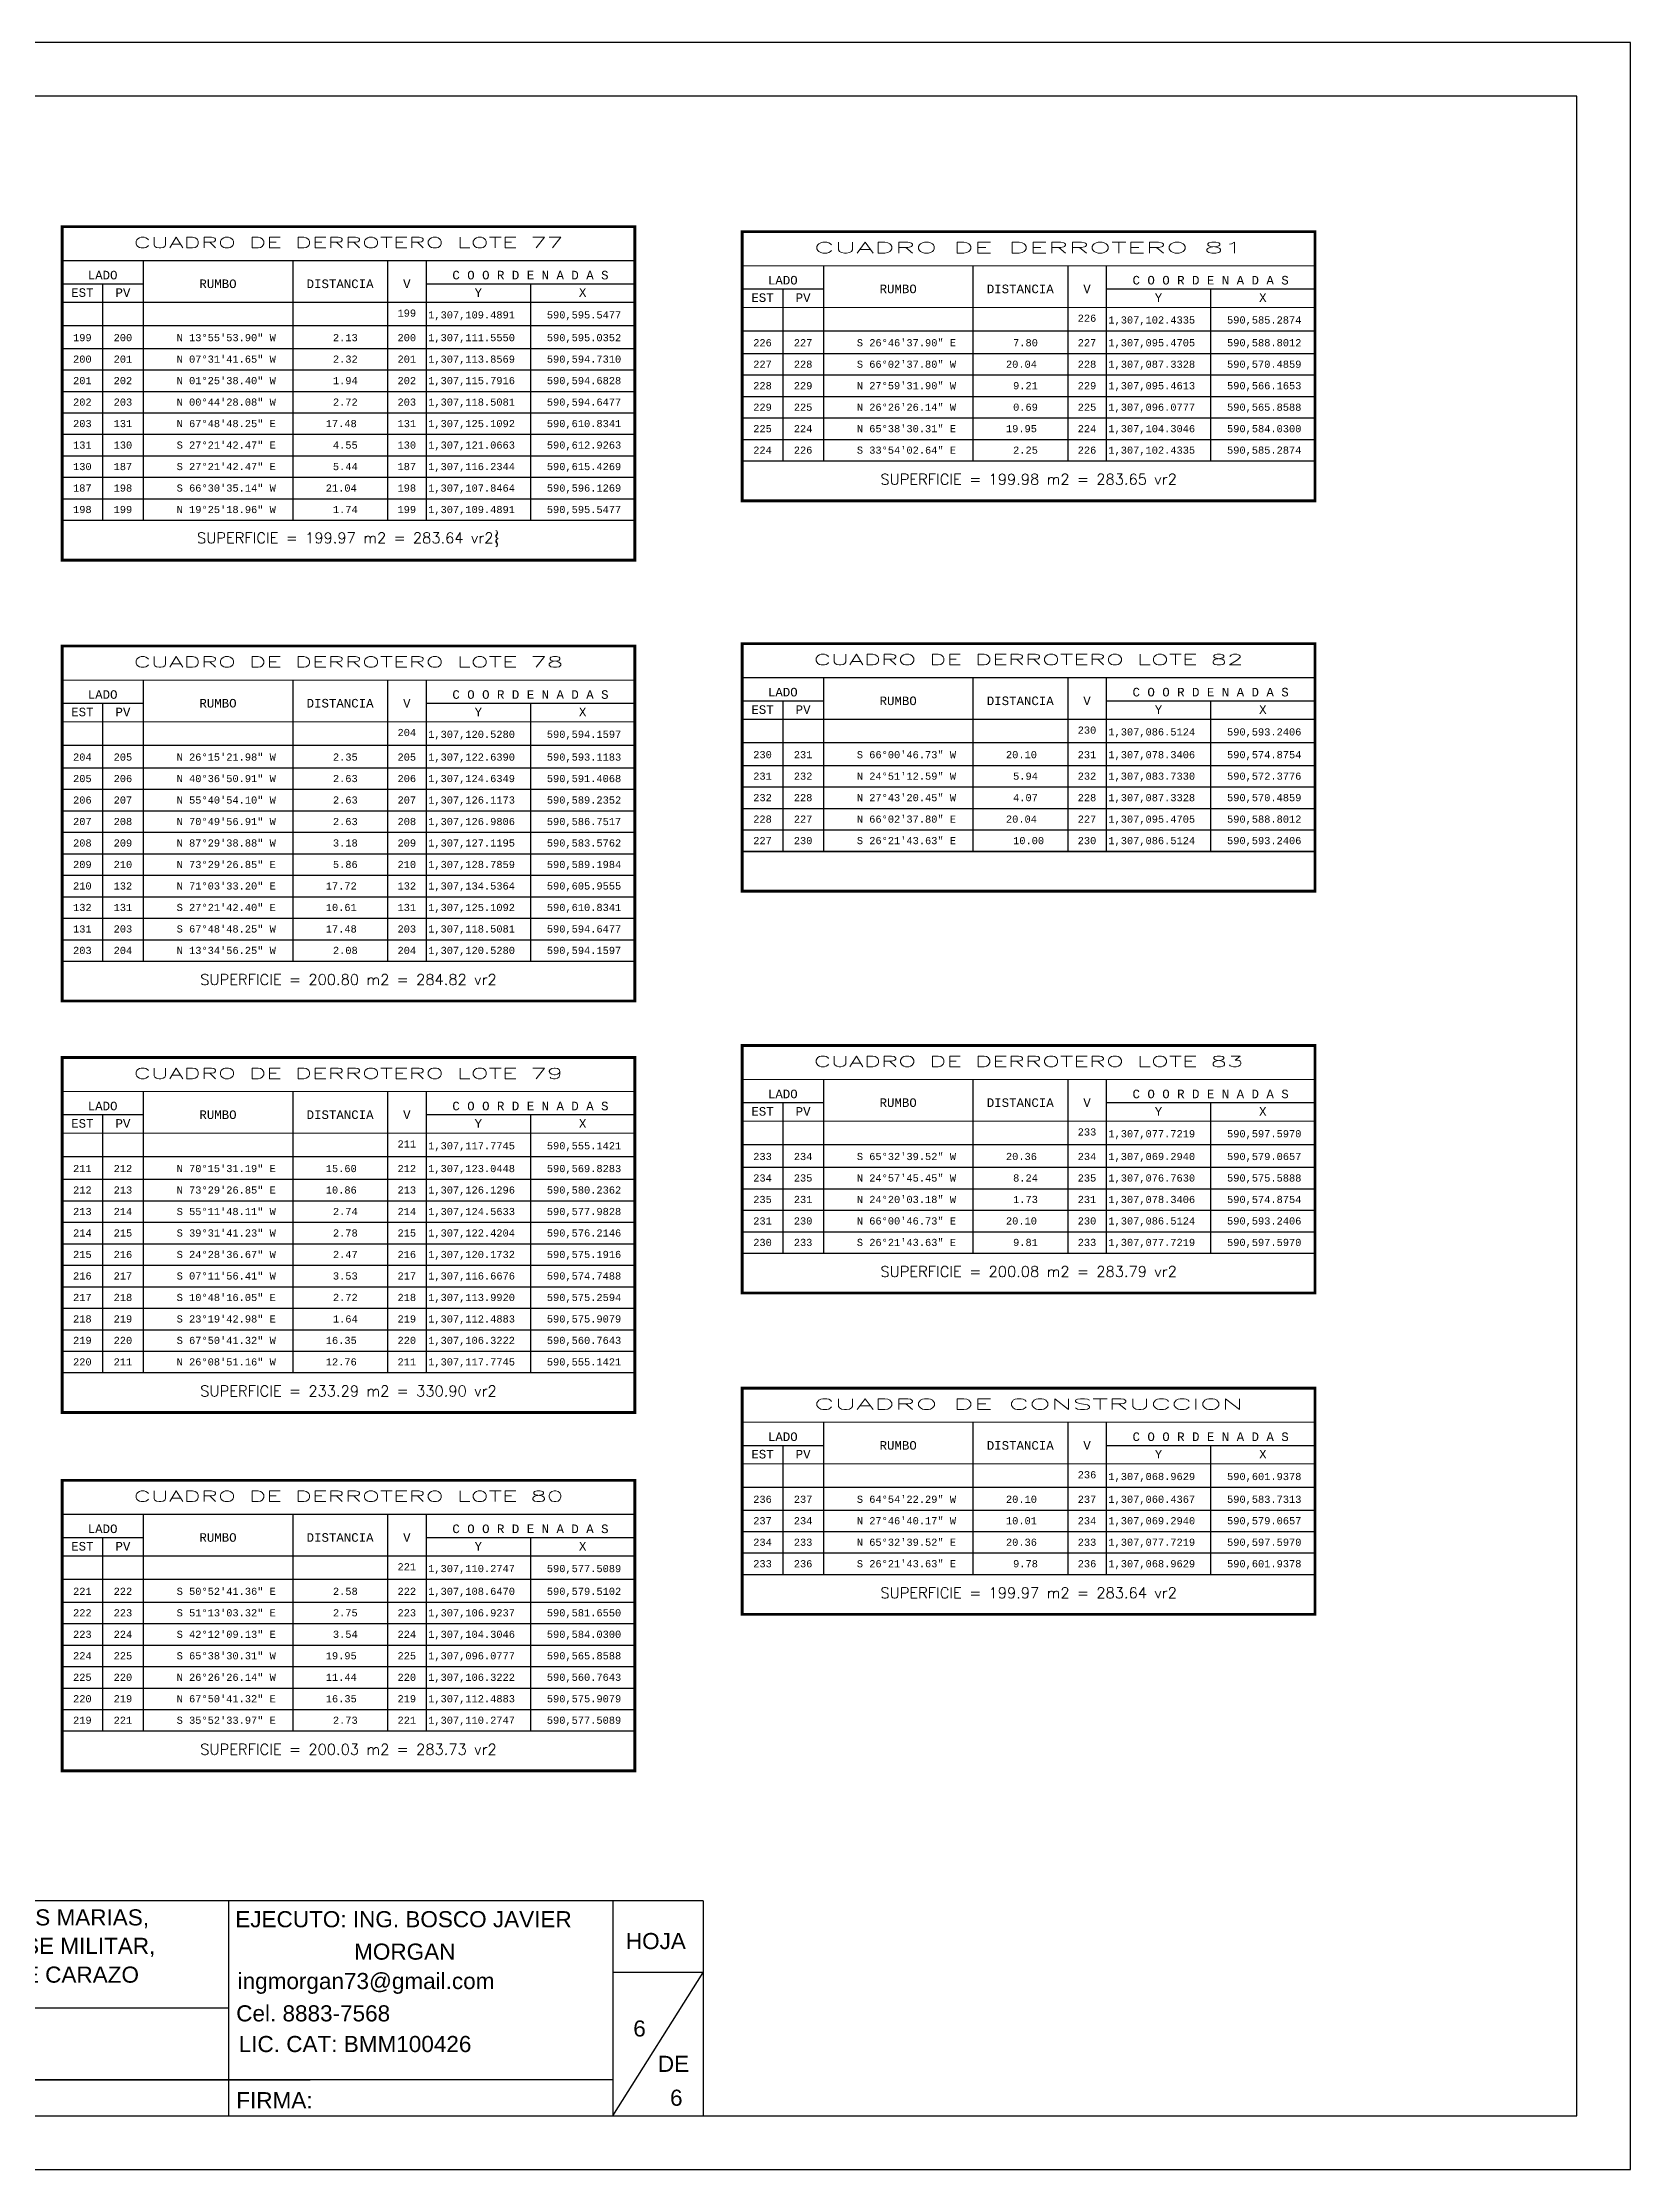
# Model space of a CAD drawing. Header units: millimetres. Extents: x 590482 to 595025, y 1306677 to 1308289.
# Drawn here: x 594581 to 595025, y 1306811 to 1307405 of the extents above; entities that cross this region are included whole.
import ezdxf
from ezdxf.enums import TextEntityAlignment as Align

# ---------------------------------------------------------------- set-up
doc = ezdxf.new("R2010")
doc.units = ezdxf.units.MM
for name, color, linetype in [('CAJETIN', 5, 'Continuous'), ('CIRCULO', 1, 'Continuous'), ('CVL_CUADCON', 1, 'Continuous'), ('CVL_CUADCON_LIN', 8, 'Continuous'), ('CVL_CUADCON_TIT', 1, 'Continuous'), ('CVL_CUADCON_TX', 2, 'Continuous'), ('poligono', 4, 'Continuous'), ('TEXTO 3', 2, 'Continuous')]:
    doc.layers.add(name, color=color, linetype=linetype)
doc.styles.add('HUECA1', font='hueca1.shx')
doc.styles.add('MONOTXT4', font='monotxt4.shx')
doc.styles.add('ROTULOS PI', font='arial.ttf', dxfattribs={"height": 3.5})

msp = doc.modelspace()

# ---------------------------------------------------------------- linework, layer by layer
msp.add_lwpolyline([(595024.676, 1307405.493), (594183.676, 1307405.493), (594183.676, 1306811.493), (595024.676, 1306811.493)], close=True)
at = {"layer": 'CAJETIN'}
msp.add_lwpolyline([(595009.676, 1307390.493), (594198.676, 1307390.493), (594198.676, 1306826.493), (595009.676, 1306826.493)], close=True, dxfattribs=at)
at = {"layer": 'CIRCULO'}
for p, q in [((594765.709, 1306866.493), (594740.511, 1306866.493)), ((594740.511, 1306826.493), (594765.709, 1306866.493)), ((594633.192, 1306856.493), (594448.243, 1306856.493)), ((594199.284, 1306836.493), (594655.965, 1306836.493)), ((594655.965, 1306836.493), (594273.74, 1306836.493)), ((594740.511, 1306836.493), (594655.965, 1306836.493))]:
    msp.add_line(p, q, dxfattribs=at)
at = {"layer": 'CVL_CUADCON', "color": 1, "linetype": 'Continuous', "const_width": 0.8, "flags": 128}
for points in [[(594586.674, 1307354.079), (594746.62, 1307354.079), (594746.62, 1307260.945), (594586.674, 1307260.945)], [(594776.627, 1307352.656), (594936.573, 1307352.656), (594936.573, 1307277.522), (594776.627, 1307277.522)], [(594586.674, 1307236.945), (594746.62, 1307236.945), (594746.62, 1307137.811), (594586.674, 1307137.811)], [(594776.627, 1307237.613), (594936.573, 1307237.613), (594936.573, 1307168.479), (594776.627, 1307168.479)], [(594586.674, 1307122.028), (594746.62, 1307122.028), (594746.62, 1307022.894), (594586.674, 1307022.894)], [(594776.627, 1307125.393), (594936.573, 1307125.393), (594936.573, 1307056.259), (594776.627, 1307056.259)], [(594776.627, 1307029.665), (594936.577, 1307029.665), (594936.577, 1306966.529), (594776.627, 1306966.529)], [(594586.674, 1307003.952), (594746.62, 1307003.952), (594746.62, 1306922.818), (594586.674, 1306922.818)]]:
    msp.add_lwpolyline(points, close=True, dxfattribs=at)
at = {"layer": 'CVL_CUADCON', "color": 1, "linetype": 'Continuous', "const_width": 0.3, "flags": 128}
for points in [[(594586.674, 1307344.581), (594746.62, 1307344.581)], [(594776.627, 1307343.158), (594936.573, 1307343.158)], [(594586.674, 1307332.945), (594746.62, 1307332.945)], [(594776.627, 1307331.522), (594936.573, 1307331.522)], [(594776.627, 1307288.656), (594936.573, 1307288.656)], [(594586.674, 1307272.079), (594746.62, 1307272.079)], [(594776.627, 1307228.115), (594936.573, 1307228.115)], [(594586.674, 1307227.447), (594746.62, 1307227.447)], [(594586.674, 1307215.811), (594746.62, 1307215.811)], [(594776.627, 1307216.479), (594936.573, 1307216.479)], [(594776.627, 1307179.613), (594936.573, 1307179.613)], [(594586.674, 1307148.945), (594746.62, 1307148.945)], [(594776.627, 1307115.895), (594936.573, 1307115.895)], [(594586.674, 1307112.53), (594746.62, 1307112.53)], [(594776.627, 1307104.259), (594936.573, 1307104.259)], [(594586.674, 1307100.894), (594746.62, 1307100.894)], [(594776.627, 1307067.393), (594936.573, 1307067.393)], [(594586.674, 1307034.028), (594746.62, 1307034.028)], [(594776.627, 1307020.167), (594936.577, 1307020.167)], [(594776.627, 1307008.53), (594936.577, 1307008.53)], [(594586.674, 1306994.454), (594746.62, 1306994.454)], [(594586.674, 1306982.818), (594746.62, 1306982.818)], [(594776.627, 1306977.664), (594936.577, 1306977.664)], [(594586.674, 1306933.952), (594746.62, 1306933.952)]]:
    msp.add_lwpolyline(points, dxfattribs=at)
at = {"layer": 'CVL_CUADCON_LIN', "color": 8, "linetype": 'Continuous'}
for p, q in [((594609.332, 1307344.581), (594609.332, 1307272.079)), ((594651.074, 1307344.581), (594651.074, 1307272.079)), ((594677.56, 1307344.581), (594677.56, 1307272.079)), ((594688.332, 1307344.581), (594688.332, 1307272.079)), ((594799.285, 1307343.158), (594799.285, 1307288.656)), ((594841.027, 1307343.158), (594841.027, 1307288.656)), ((594867.513, 1307343.158), (594867.513, 1307288.656)), ((594878.285, 1307343.158), (594878.285, 1307288.656)), ((594586.674, 1307338.125), (594609.332, 1307338.125)), ((594597.994, 1307338.125), (594597.994, 1307272.079)), ((594688.332, 1307338.125), (594746.62, 1307338.125)), ((594717.476, 1307338.125), (594717.476, 1307272.079)), ((594776.627, 1307336.702), (594799.285, 1307336.702)), ((594787.947, 1307336.702), (594787.947, 1307288.656)), ((594878.285, 1307336.702), (594936.573, 1307336.702)), ((594907.429, 1307336.702), (594907.429, 1307288.656)), ((594586.674, 1307326.435), (594746.62, 1307326.435)), ((594776.627, 1307325.012), (594936.573, 1307325.012)), ((594586.674, 1307320.079), (594746.62, 1307320.079)), ((594776.627, 1307318.656), (594936.573, 1307318.656)), ((594586.674, 1307314.079), (594746.62, 1307314.079)), ((594776.627, 1307312.656), (594936.573, 1307312.656)), ((594586.674, 1307308.079), (594746.62, 1307308.079)), ((594776.627, 1307306.656), (594936.573, 1307306.656)), ((594586.674, 1307302.079), (594746.62, 1307302.079)), ((594776.627, 1307300.656), (594936.573, 1307300.656)), ((594586.674, 1307296.079), (594746.62, 1307296.079)), ((594776.627, 1307294.656), (594936.573, 1307294.656)), ((594586.674, 1307290.079), (594746.62, 1307290.079)), ((594776.627, 1307288.656), (594936.573, 1307288.656)), ((594586.674, 1307284.079), (594746.62, 1307284.079)), ((594586.674, 1307278.079), (594746.62, 1307278.079)), ((594586.674, 1307272.079), (594746.62, 1307272.079)), ((594799.285, 1307228.115), (594799.285, 1307179.613)), ((594841.027, 1307228.115), (594841.027, 1307179.613)), ((594867.513, 1307228.115), (594867.513, 1307179.613)), ((594878.285, 1307228.115), (594878.285, 1307179.613)), ((594609.332, 1307227.447), (594609.332, 1307148.945)), ((594651.074, 1307227.447), (594651.074, 1307148.945)), ((594677.56, 1307227.447), (594677.56, 1307148.945)), ((594688.332, 1307227.447), (594688.332, 1307148.945)), ((594586.674, 1307220.991), (594609.332, 1307220.991)), ((594597.994, 1307220.991), (594597.994, 1307148.945)), ((594688.332, 1307220.991), (594746.62, 1307220.991)), ((594717.476, 1307220.991), (594717.476, 1307148.945)), ((594776.627, 1307221.659), (594799.285, 1307221.659)), ((594787.947, 1307221.659), (594787.947, 1307179.613)), ((594878.285, 1307221.659), (594936.573, 1307221.659)), ((594907.429, 1307221.659), (594907.429, 1307179.613)), ((594776.627, 1307209.969), (594936.573, 1307209.969)), ((594586.674, 1307209.301), (594746.62, 1307209.301)), ((594586.674, 1307202.945), (594746.62, 1307202.945)), ((594776.627, 1307203.613), (594936.573, 1307203.613)), ((594586.674, 1307196.945), (594746.62, 1307196.945)), ((594776.627, 1307197.613), (594936.573, 1307197.613)), ((594586.674, 1307190.945), (594746.62, 1307190.945)), ((594776.627, 1307191.613), (594936.573, 1307191.613)), ((594586.674, 1307184.945), (594746.62, 1307184.945)), ((594776.627, 1307185.613), (594936.573, 1307185.613)), ((594586.674, 1307178.945), (594746.62, 1307178.945)), ((594776.627, 1307179.613), (594936.573, 1307179.613)), ((594586.674, 1307172.945), (594746.62, 1307172.945)), ((594586.674, 1307166.945), (594746.62, 1307166.945)), ((594586.674, 1307160.945), (594746.62, 1307160.945)), ((594586.674, 1307154.945), (594746.62, 1307154.945)), ((594586.674, 1307148.945), (594746.62, 1307148.945)), ((594799.285, 1307115.895), (594799.285, 1307067.393)), ((594841.027, 1307115.895), (594841.027, 1307067.393)), ((594867.513, 1307115.895), (594867.513, 1307067.393)), ((594878.285, 1307115.895), (594878.285, 1307067.393)), ((594609.332, 1307112.53), (594609.332, 1307034.028)), ((594651.074, 1307112.53), (594651.074, 1307034.028)), ((594677.56, 1307112.53), (594677.56, 1307034.028)), ((594688.332, 1307112.53), (594688.332, 1307034.028)), ((594776.627, 1307109.439), (594799.285, 1307109.439)), ((594787.947, 1307109.439), (594787.947, 1307067.393)), ((594878.285, 1307109.439), (594936.573, 1307109.439)), ((594907.429, 1307109.439), (594907.429, 1307067.393)), ((594586.674, 1307106.074), (594609.332, 1307106.074)), ((594597.994, 1307106.074), (594597.994, 1307034.028)), ((594688.332, 1307106.074), (594746.62, 1307106.074)), ((594717.476, 1307106.074), (594717.476, 1307034.028)), ((594776.627, 1307097.749), (594936.573, 1307097.749)), ((594586.674, 1307094.384), (594746.62, 1307094.384)), ((594776.627, 1307091.393), (594936.573, 1307091.393)), ((594586.674, 1307088.028), (594746.62, 1307088.028)), ((594776.627, 1307085.393), (594936.573, 1307085.393)), ((594586.674, 1307082.028), (594746.62, 1307082.028)), ((594776.627, 1307079.393), (594936.573, 1307079.393)), ((594586.674, 1307076.028), (594746.62, 1307076.028)), ((594776.627, 1307073.393), (594936.573, 1307073.393)), ((594586.674, 1307070.028), (594746.62, 1307070.028)), ((594776.627, 1307067.393), (594936.573, 1307067.393)), ((594586.674, 1307064.028), (594746.62, 1307064.028)), ((594586.674, 1307058.028), (594746.62, 1307058.028)), ((594586.674, 1307052.028), (594746.62, 1307052.028)), ((594586.674, 1307046.028), (594746.62, 1307046.028)), ((594586.674, 1307040.028), (594746.62, 1307040.028)), ((594586.674, 1307034.028), (594746.62, 1307034.028)), ((594799.286, 1307020.167), (594799.286, 1306977.664)), ((594841.029, 1307020.167), (594841.029, 1306977.664)), ((594867.516, 1307020.167), (594867.516, 1306977.664)), ((594878.288, 1307020.167), (594878.288, 1306977.664)), ((594776.627, 1307013.711), (594799.286, 1307013.711)), ((594787.948, 1307013.711), (594787.948, 1306977.664)), ((594878.288, 1307013.711), (594936.577, 1307013.711)), ((594907.433, 1307013.711), (594907.433, 1306977.664)), ((594776.627, 1307002.02), (594936.577, 1307002.02)), ((594609.332, 1306994.454), (594609.332, 1306933.952)), ((594651.074, 1306994.454), (594651.074, 1306933.952)), ((594677.56, 1306994.454), (594677.56, 1306933.952)), ((594688.332, 1306994.454), (594688.332, 1306933.952)), ((594776.627, 1306995.664), (594936.577, 1306995.664)), ((594586.674, 1306987.998), (594609.332, 1306987.998)), ((594597.994, 1306987.998), (594597.994, 1306933.952)), ((594688.332, 1306987.998), (594746.62, 1306987.998)), ((594717.476, 1306987.998), (594717.476, 1306933.952)), ((594776.627, 1306989.664), (594936.577, 1306989.664)), ((594776.627, 1306983.664), (594936.577, 1306983.664)), ((594586.674, 1306976.308), (594746.62, 1306976.308)), ((594776.627, 1306977.664), (594936.577, 1306977.664)), ((594586.674, 1306969.952), (594746.62, 1306969.952)), ((594586.674, 1306963.952), (594746.62, 1306963.952)), ((594586.674, 1306957.952), (594746.62, 1306957.952)), ((594586.674, 1306951.952), (594746.62, 1306951.952)), ((594586.674, 1306945.952), (594746.62, 1306945.952)), ((594586.674, 1306939.952), (594746.62, 1306939.952)), ((594586.674, 1306933.952), (594746.62, 1306933.952))]:
    msp.add_line(p, q, dxfattribs=at)
at = {"layer": 'poligono'}
for p, q in [((594765.709, 1306886.493), (594198.676, 1306886.493)), ((594633.192, 1306886.493), (594633.192, 1306826.493)), ((594740.511, 1306886.493), (594740.511, 1306826.493)), ((594765.709, 1306886.493), (594765.709, 1306826.493))]:
    msp.add_line(p, q, dxfattribs=at)

# ---------------------------------------------------------------- texts
at = {"layer": 'CVL_CUADCON_TIT', "color": 1, "style": 'HUECA1'}
for s, height, width, p, p2 in [('CUADRO DE DERROTERO LOTE 77', 3, 1.461364, (594606.674, 1307348.139), (594726.62, 1307348.139)), ('CUADRO DE DERROTERO 81', 3, 1.821244, (594796.627, 1307346.716), (594916.573, 1307346.716)), ('CUADRO DE DERROTERO LOTE 78', 3, 1.459526, (594606.674, 1307231.005), (594726.62, 1307231.005)), ('CUADRO DE DERROTERO LOTE 82', 3, 1.459975, (594796.627, 1307231.673), (594916.573, 1307231.673)), ('CUADRO DE DERROTERO LOTE 83', 3, 1.461338, (594796.627, 1307119.453), (594916.573, 1307119.453)), ('CUADRO DE DERROTERO LOTE 79', 3, 1.463417, (594606.674, 1307116.088), (594726.62, 1307116.088)), ('CUADRO DE CONSTRUCCION', 3.00008, 1.758658, (594796.628, 1307023.725), (594916.577, 1307023.725)), ('CUADRO DE DERROTERO LOTE 80', 3, 1.45191, (594606.674, 1306998.012), (594726.62, 1306998.012))]:
    msp.add_text(s, height=height, dxfattribs=dict(at, width=width)).set_placement(p, p2, align=Align.FIT)
at = {"layer": 'CVL_CUADCON_TIT', "color": 1, "style": 'MONOTXT4'}
for s, height, p in [('LADO', 2.4, (594597.994, 1307339.343)), ('C O O R D E N A D A S', 2.4, (594717.474, 1307339.343)), ('EST', 2.4, (594592.334, 1307334.471)), ('PV', 2.4, (594603.674, 1307334.471)), ('Y', 2.4, (594702.914, 1307334.471)), ('X', 2.4, (594732.054, 1307334.471)), ('EST', 2.4, (594782.287, 1307333.048)), ('LADO', 2.4, (594787.947, 1307337.92)), ('PV', 2.4, (594793.627, 1307333.048)), ('C O O R D E N A D A S', 2.4, (594907.427, 1307337.92)), ('Y', 2.4, (594892.867, 1307333.048)), ('X', 2.4, (594922.007, 1307333.048)), ('LADO', 2.4, (594597.994, 1307222.209)), ('C O O R D E N A D A S', 2.4, (594717.474, 1307222.209)), ('LADO', 2.4, (594787.947, 1307222.877)), ('C O O R D E N A D A S', 2.4, (594907.427, 1307222.877)), ('EST', 2.4, (594592.334, 1307217.337)), ('PV', 2.4, (594603.674, 1307217.337)), ('Y', 2.4, (594702.914, 1307217.337)), ('X', 2.4, (594732.054, 1307217.337)), ('EST', 2.4, (594782.287, 1307218.005)), ('PV', 2.4, (594793.627, 1307218.005)), ('Y', 2.4, (594892.867, 1307218.005)), ('X', 2.4, (594922.007, 1307218.005)), ('LADO', 2.4, (594597.994, 1307107.292)), ('C O O R D E N A D A S', 2.4, (594717.474, 1307107.292)), ('LADO', 2.4, (594787.947, 1307110.657)), ('C O O R D E N A D A S', 2.4, (594907.427, 1307110.657)), ('EST', 2.4, (594592.334, 1307102.42)), ('PV', 2.4, (594603.674, 1307102.42)), ('Y', 2.4, (594702.914, 1307102.42)), ('X', 2.4, (594732.054, 1307102.42)), ('EST', 2.4, (594782.287, 1307105.785)), ('PV', 2.4, (594793.627, 1307105.785)), ('Y', 2.4, (594892.867, 1307105.785)), ('X', 2.4, (594922.007, 1307105.785)), ('LADO', 2.4001, (594787.948, 1307014.929)), ('C O O R D E N A D A S', 2.40006, (594907.431, 1307014.929)), ('EST', 2.4001, (594782.287, 1307010.057)), ('PV', 2.4001, (594793.628, 1307010.057)), ('Y', 2.4, (594892.87, 1307010.057)), ('X', 2.4, (594922.011, 1307010.057)), ('LADO', 2.4, (594597.994, 1306989.216)), ('C O O R D E N A D A S', 2.4, (594717.474, 1306989.216)), ('EST', 2.4, (594592.334, 1306984.344)), ('PV', 2.4, (594603.674, 1306984.344)), ('Y', 2.4, (594702.914, 1306984.344)), ('X', 2.4, (594732.054, 1306984.344))]:
    msp.add_text(s, height=height, dxfattribs=at).set_placement(p, align=Align.CENTER)
at = {"layer": 'CVL_CUADCON_TIT', "color": 1}
for s, height, style, p in [('RUMBO', 2.4, 'MONOTXT4', (594630.214, 1307338.119)), ('DISTANCIA', 2.4, 'MONOTXT4', (594664.314, 1307338.119)), ('V', 2.4, 'MONOTXT4', (594682.954, 1307338.119)), ('RUMBO', 2.4, 'MONOTXT4', (594820.167, 1307336.696)), ('DISTANCIA', 2.4, 'MONOTXT4', (594854.267, 1307336.696)), ('V', 2.4, 'MONOTXT4', (594872.907, 1307336.696)), ('SUPERFICIE = 199.98 m2 = 283.65 vr2', 3, 'HUECA1', (594856.6, 1307283.522)), ('SUPERFICIE = 199.97 m2 = 283.64 vr2}', 3, 'HUECA1', (594666.647, 1307266.945)), ('RUMBO', 2.4, 'MONOTXT4', (594630.214, 1307220.985)), ('DISTANCIA', 2.4, 'MONOTXT4', (594664.314, 1307220.985)), ('V', 2.4, 'MONOTXT4', (594682.954, 1307220.985)), ('RUMBO', 2.4, 'MONOTXT4', (594820.167, 1307221.653)), ('DISTANCIA', 2.4, 'MONOTXT4', (594854.267, 1307221.653)), ('V', 2.4, 'MONOTXT4', (594872.907, 1307221.653)), ('SUPERFICIE = 200.80 m2 = 284.82 vr2', 3, 'HUECA1', (594666.647, 1307143.811)), ('RUMBO', 2.4, 'MONOTXT4', (594820.167, 1307109.433)), ('DISTANCIA', 2.4, 'MONOTXT4', (594854.267, 1307109.433)), ('V', 2.4, 'MONOTXT4', (594872.907, 1307109.433)), ('RUMBO', 2.4, 'MONOTXT4', (594630.214, 1307106.068)), ('DISTANCIA', 2.4, 'MONOTXT4', (594664.314, 1307106.068)), ('V', 2.4, 'MONOTXT4', (594682.954, 1307106.068)), ('SUPERFICIE = 200.08 m2 = 283.79 vr2', 3, 'HUECA1', (594856.6, 1307062.259)), ('SUPERFICIE = 233.29 m2 = 330.90 vr2', 3, 'HUECA1', (594666.647, 1307028.894)), ('RUMBO', 2.4001, 'MONOTXT4', (594820.168, 1307013.705)), ('DISTANCIA', 2.4001, 'MONOTXT4', (594854.269, 1307013.705)), ('V', 2.4, 'MONOTXT4', (594872.91, 1307013.705)), ('RUMBO', 2.4, 'MONOTXT4', (594630.214, 1306987.992)), ('DISTANCIA', 2.4, 'MONOTXT4', (594664.314, 1306987.992)), ('V', 2.4, 'MONOTXT4', (594682.954, 1306987.992)), ('SUPERFICIE = 199.97 m2 = 283.64 vr2', 3.00008, 'HUECA1', (594856.602, 1306972.53)), ('SUPERFICIE = 200.03 m2 = 283.73 vr2', 3, 'HUECA1', (594666.647, 1306928.818))]:
    msp.add_text(s, height=height, dxfattribs=dict(at, style=style)).set_placement(p, align=Align.MIDDLE)
at = {"layer": 'CVL_CUADCON_TX', "color": 2, "style": 'MONOTXT4'}
for s, height, p in [('199', 2, (594682.946, 1307328.935)), ('226', 2, (594872.899, 1307327.512)), ('199', 2, (594592.334, 1307322.079)), ('200', 2, (594603.663, 1307322.079)), ('200', 2, (594682.946, 1307322.079)), ('200', 2, (594592.334, 1307316.079)), ('201', 2, (594603.663, 1307316.079)), ('201', 2, (594682.946, 1307316.079)), ('226', 2, (594782.287, 1307320.656)), ('227', 2, (594793.616, 1307320.656)), ('227', 2, (594872.899, 1307320.656)), ('201', 2, (594592.334, 1307310.079)), ('202', 2, (594603.663, 1307310.079)), ('202', 2, (594682.946, 1307310.079)), ('227', 2, (594782.287, 1307314.656)), ('228', 2, (594793.616, 1307314.656)), ('228', 2, (594872.899, 1307314.656)), ('202', 2, (594592.334, 1307304.079)), ('203', 2, (594603.663, 1307304.079)), ('203', 2, (594682.946, 1307304.079)), ('228', 2, (594782.287, 1307308.656)), ('229', 2, (594793.616, 1307308.656)), ('229', 2, (594872.899, 1307308.656)), ('203', 2, (594592.334, 1307298.079)), ('131', 2, (594603.663, 1307298.079)), ('131', 2, (594682.946, 1307298.079)), ('229', 2, (594782.287, 1307302.656)), ('225', 2, (594793.616, 1307302.656)), ('225', 2, (594872.899, 1307302.656)), ('131', 2, (594592.334, 1307292.079)), ('130', 2, (594603.663, 1307292.079)), ('130', 2, (594682.946, 1307292.079)), ('225', 2, (594782.287, 1307296.656)), ('224', 2, (594793.616, 1307296.656)), ('224', 2, (594872.899, 1307296.656)), ('130', 2, (594592.334, 1307286.079)), ('187', 2, (594603.663, 1307286.079)), ('187', 2, (594682.946, 1307286.079)), ('224', 2, (594782.287, 1307290.656)), ('226', 2, (594793.616, 1307290.656)), ('226', 2, (594872.899, 1307290.656)), ('187', 2, (594592.334, 1307280.079)), ('198', 2, (594603.663, 1307280.079)), ('198', 2, (594682.946, 1307280.079)), ('198', 2, (594592.334, 1307274.079)), ('199', 2, (594603.663, 1307274.079)), ('199', 2, (594682.946, 1307274.079)), ('204', 2, (594682.946, 1307211.801)), ('230', 2, (594872.899, 1307212.469)), ('204', 2, (594592.334, 1307204.945)), ('205', 2, (594603.663, 1307204.945)), ('205', 2, (594682.946, 1307204.945)), ('230', 2, (594782.287, 1307205.613)), ('231', 2, (594793.616, 1307205.613)), ('231', 2, (594872.899, 1307205.613)), ('205', 2, (594592.334, 1307198.945)), ('206', 2, (594603.663, 1307198.945)), ('206', 2, (594682.946, 1307198.945)), ('231', 2, (594782.287, 1307199.613)), ('232', 2, (594793.616, 1307199.613)), ('232', 2, (594872.899, 1307199.613)), ('206', 2, (594592.334, 1307192.945)), ('207', 2, (594603.663, 1307192.945)), ('207', 2, (594682.946, 1307192.945)), ('232', 2, (594782.287, 1307193.613)), ('228', 2, (594793.616, 1307193.613)), ('228', 2, (594872.899, 1307193.613)), ('207', 2, (594592.334, 1307186.945)), ('208', 2, (594603.663, 1307186.945)), ('208', 2, (594682.946, 1307186.945)), ('228', 2, (594782.287, 1307187.613)), ('227', 2, (594793.616, 1307187.613)), ('227', 2, (594872.899, 1307187.613)), ('208', 2, (594592.334, 1307180.945)), ('209', 2, (594603.663, 1307180.945)), ('209', 2, (594682.946, 1307180.945)), ('227', 2, (594782.287, 1307181.613)), ('230', 2, (594793.616, 1307181.613)), ('230', 2, (594872.899, 1307181.613)), ('209', 2, (594592.334, 1307174.945)), ('210', 2, (594603.663, 1307174.945)), ('210', 2, (594682.946, 1307174.945)), ('210', 2, (594592.334, 1307168.945)), ('132', 2, (594603.663, 1307168.945)), ('132', 2, (594682.946, 1307168.945)), ('132', 2, (594592.334, 1307162.945)), ('131', 2, (594603.663, 1307162.945)), ('131', 2, (594682.946, 1307162.945)), ('131', 2, (594592.334, 1307156.945)), ('203', 2, (594603.663, 1307156.945)), ('203', 2, (594682.946, 1307156.945)), ('203', 2, (594592.334, 1307150.945)), ('204', 2, (594603.663, 1307150.945)), ('204', 2, (594682.946, 1307150.945)), ('211', 2, (594682.946, 1307096.884)), ('233', 2, (594872.899, 1307100.249)), ('211', 2, (594592.334, 1307090.028)), ('212', 2, (594603.663, 1307090.028)), ('212', 2, (594682.946, 1307090.028)), ('233', 2, (594782.287, 1307093.393)), ('234', 2, (594793.616, 1307093.393)), ('234', 2, (594872.899, 1307093.393)), ('212', 2, (594592.334, 1307084.028)), ('213', 2, (594603.663, 1307084.028)), ('213', 2, (594682.946, 1307084.028)), ('234', 2, (594782.287, 1307087.393)), ('235', 2, (594793.616, 1307087.393)), ('235', 2, (594872.899, 1307087.393)), ('213', 2, (594592.334, 1307078.028)), ('214', 2, (594603.663, 1307078.028)), ('214', 2, (594682.946, 1307078.028)), ('235', 2, (594782.287, 1307081.393)), ('231', 2, (594793.616, 1307081.393)), ('231', 2, (594872.899, 1307081.393)), ('214', 2, (594592.334, 1307072.028)), ('215', 2, (594603.663, 1307072.028)), ('215', 2, (594682.946, 1307072.028)), ('231', 2, (594782.287, 1307075.393)), ('230', 2, (594793.616, 1307075.393)), ('230', 2, (594872.899, 1307075.393)), ('215', 2, (594592.334, 1307066.028)), ('216', 2, (594603.663, 1307066.028)), ('216', 2, (594682.946, 1307066.028)), ('230', 2, (594782.287, 1307069.393)), ('233', 2, (594793.616, 1307069.393)), ('233', 2, (594872.899, 1307069.393)), ('216', 2, (594592.334, 1307060.028)), ('217', 2, (594603.663, 1307060.028)), ('217', 2, (594682.946, 1307060.028)), ('217', 2, (594592.334, 1307054.028)), ('218', 2, (594603.663, 1307054.028)), ('218', 2, (594682.946, 1307054.028)), ('218', 2, (594592.334, 1307048.028)), ('219', 2, (594603.663, 1307048.028)), ('219', 2, (594682.946, 1307048.028)), ('219', 2, (594592.334, 1307042.028)), ('220', 2, (594603.663, 1307042.028)), ('220', 2, (594682.946, 1307042.028)), ('220', 2, (594592.334, 1307036.028)), ('211', 2, (594603.663, 1307036.028)), ('211', 2, (594682.946, 1307036.028)), ('236', 2.0001, (594872.902, 1307004.52)), ('236', 2.0001, (594782.287, 1306997.664)), ('237', 2.0001, (594793.617, 1306997.664)), ('237', 2.0001, (594872.902, 1306997.664)), ('237', 2.0001, (594782.287, 1306991.664)), ('234', 2.0001, (594793.617, 1306991.664)), ('234', 2.0001, (594872.902, 1306991.664)), ('234', 2.0001, (594782.287, 1306985.664)), ('233', 2.0001, (594793.617, 1306985.664)), ('233', 2.0001, (594872.902, 1306985.664)), ('221', 2, (594682.946, 1306978.808)), ('233', 2.0001, (594782.287, 1306979.664)), ('236', 2.0001, (594793.617, 1306979.664)), ('236', 2.0001, (594872.902, 1306979.664)), ('221', 2, (594592.334, 1306971.952)), ('222', 2, (594603.663, 1306971.952)), ('222', 2, (594682.946, 1306971.952)), ('222', 2, (594592.334, 1306965.952)), ('223', 2, (594603.663, 1306965.952)), ('223', 2, (594682.946, 1306965.952)), ('223', 2, (594592.334, 1306959.952)), ('224', 2, (594603.663, 1306959.952)), ('224', 2, (594682.946, 1306959.952)), ('224', 2, (594592.334, 1306953.952)), ('225', 2, (594603.663, 1306953.952)), ('225', 2, (594682.946, 1306953.952)), ('225', 2, (594592.334, 1306947.952)), ('220', 2, (594603.663, 1306947.952)), ('220', 2, (594682.946, 1306947.952)), ('220', 2, (594592.334, 1306941.952)), ('219', 2, (594603.663, 1306941.952)), ('219', 2, (594682.946, 1306941.952)), ('219', 2, (594592.334, 1306935.952)), ('221', 2, (594603.663, 1306935.952)), ('221', 2, (594682.946, 1306935.952))]:
    msp.add_text(s, height=height, dxfattribs=at).set_placement(p, align=Align.CENTER)
for s, height, p in [('1,307,109.4891', 2, (594688.914, 1307328.435)), ('590,595.5477', 2, (594722.054, 1307328.435)), ('1,307,102.4335', 2, (594878.867, 1307327.012)), ('590,585.2874', 2, (594912.007, 1307327.012)), ('N 13%%d55\'53.90" W', 2, (594618.674, 1307322.079)), ('2.13', 2, (594662.314, 1307322.079)), ('1,307,111.5550', 2, (594688.914, 1307322.079)), ('590,595.0352', 2, (594722.054, 1307322.079)), ('S 26%%d46\'37.90" E', 2, (594808.627, 1307320.656)), ('N 07%%d31\'41.65" W', 2, (594618.674, 1307316.079)), ('2.32', 2, (594662.314, 1307316.079)), ('1,307,113.8569', 2, (594688.914, 1307316.079)), ('590,594.7310', 2, (594722.054, 1307316.079)), ('S 66%%d02\'37.80" W', 2, (594808.627, 1307314.656)), ('7.80', 2, (594852.267, 1307320.656)), ('1,307,095.4705', 2, (594878.867, 1307320.656)), ('590,588.8012', 2, (594912.007, 1307320.656)), ('N 01%%d25\'38.40" W', 2, (594618.674, 1307310.079)), ('1.94', 2, (594662.314, 1307310.079)), ('1,307,115.7916', 2, (594688.914, 1307310.079)), ('590,594.6828', 2, (594722.054, 1307310.079)), ('N 27%%d59\'31.90" W', 2, (594808.627, 1307308.656)), ('20.04', 2, (594850.267, 1307314.656)), ('1,307,087.3328', 2, (594878.867, 1307314.656)), ('590,570.4859', 2, (594912.007, 1307314.656)), ('N 00%%d44\'28.08" W', 2, (594618.674, 1307304.079)), ('2.72', 2, (594662.314, 1307304.079)), ('1,307,118.5081', 2, (594688.914, 1307304.079)), ('590,594.6477', 2, (594722.054, 1307304.079)), ('9.21', 2, (594852.267, 1307308.656)), ('1,307,095.4613', 2, (594878.867, 1307308.656)), ('590,566.1653', 2, (594912.007, 1307308.656)), ('N 67%%d48\'48.25" E', 2, (594618.674, 1307298.079)), ('17.48', 2, (594660.314, 1307298.079)), ('1,307,125.1092', 2, (594688.914, 1307298.079)), ('590,610.8341', 2, (594722.054, 1307298.079)), ('N 26%%d26\'26.14" W', 2, (594808.627, 1307302.656)), ('0.69', 2, (594852.267, 1307302.656)), ('1,307,096.0777', 2, (594878.867, 1307302.656)), ('590,565.8588', 2, (594912.007, 1307302.656)), ('S 27%%d21\'42.47" E', 2, (594618.674, 1307292.079)), ('4.55', 2, (594662.314, 1307292.079)), ('1,307,121.0663', 2, (594688.914, 1307292.079)), ('590,612.9263', 2, (594722.054, 1307292.079)), ('N 65%%d38\'30.31" E', 2, (594808.627, 1307296.656)), ('19.95', 2, (594850.267, 1307296.656)), ('1,307,104.3046', 2, (594878.867, 1307296.656)), ('590,584.0300', 2, (594912.007, 1307296.656)), ('S 27%%d21\'42.47" E', 2, (594618.674, 1307286.079)), ('5.44', 2, (594662.314, 1307286.079)), ('1,307,116.2344', 2, (594688.914, 1307286.079)), ('590,615.4269', 2, (594722.054, 1307286.079)), ('S 33%%d54\'02.64" E', 2, (594808.627, 1307290.656)), ('2.25', 2, (594852.267, 1307290.656)), ('1,307,102.4335', 2, (594878.867, 1307290.656)), ('590,585.2874', 2, (594912.007, 1307290.656)), ('S 66%%d30\'35.14" W', 2, (594618.674, 1307280.079)), ('21.04', 2, (594660.314, 1307280.079)), ('1,307,107.8464', 2, (594688.914, 1307280.079)), ('590,596.1269', 2, (594722.054, 1307280.079)), ('N 19%%d25\'18.96" W', 2, (594618.674, 1307274.079)), ('1.74', 2, (594662.314, 1307274.079)), ('1,307,109.4891', 2, (594688.914, 1307274.079)), ('590,595.5477', 2, (594722.054, 1307274.079)), ('1,307,120.5280', 2, (594688.914, 1307211.301)), ('590,594.1597', 2, (594722.054, 1307211.301)), ('1,307,086.5124', 2, (594878.867, 1307211.969)), ('590,593.2406', 2, (594912.007, 1307211.969)), ('N 26%%d15\'21.98" W', 2, (594618.674, 1307204.945)), ('2.35', 2, (594662.314, 1307204.945)), ('1,307,122.6390', 2, (594688.914, 1307204.945)), ('590,593.1183', 2, (594722.054, 1307204.945)), ('S 66%%d00\'46.73" W', 2, (594808.627, 1307205.613)), ('20.10', 2, (594850.267, 1307205.613)), ('1,307,078.3406', 2, (594878.867, 1307205.613)), ('590,574.8754', 2, (594912.007, 1307205.613)), ('N 40%%d36\'50.91" W', 2, (594618.674, 1307198.945)), ('2.63', 2, (594662.314, 1307198.945)), ('1,307,124.6349', 2, (594688.914, 1307198.945)), ('590,591.4068', 2, (594722.054, 1307198.945)), ('N 24%%d51\'12.59" W', 2, (594808.627, 1307199.613)), ('5.94', 2, (594852.267, 1307199.613)), ('1,307,083.7330', 2, (594878.867, 1307199.613)), ('590,572.3776', 2, (594912.007, 1307199.613)), ('N 55%%d40\'54.10" W', 2, (594618.674, 1307192.945)), ('2.63', 2, (594662.314, 1307192.945)), ('1,307,126.1173', 2, (594688.914, 1307192.945)), ('590,589.2352', 2, (594722.054, 1307192.945)), ('N 27%%d43\'20.45" W', 2, (594808.627, 1307193.613)), ('4.07', 2, (594852.267, 1307193.613)), ('1,307,087.3328', 2, (594878.867, 1307193.613)), ('590,570.4859', 2, (594912.007, 1307193.613)), ('N 70%%d49\'56.91" W', 2, (594618.674, 1307186.945)), ('2.63', 2, (594662.314, 1307186.945)), ('1,307,126.9806', 2, (594688.914, 1307186.945)), ('590,586.7517', 2, (594722.054, 1307186.945)), ('N 66%%d02\'37.80" E', 2, (594808.627, 1307187.613)), ('20.04', 2, (594850.267, 1307187.613)), ('1,307,095.4705', 2, (594878.867, 1307187.613)), ('590,588.8012', 2, (594912.007, 1307187.613)), ('N 87%%d29\'38.88" W', 2, (594618.674, 1307180.945)), ('3.18', 2, (594662.314, 1307180.945)), ('1,307,127.1195', 2, (594688.914, 1307180.945)), ('590,583.5762', 2, (594722.054, 1307180.945)), ('S 26%%d21\'43.63" E', 2, (594808.627, 1307181.613)), ('10.00', 2, (594852.267, 1307181.613)), ('1,307,086.5124', 2, (594878.867, 1307181.613)), ('590,593.2406', 2, (594912.007, 1307181.613)), ('N 73%%d29\'26.85" E', 2, (594618.674, 1307174.945)), ('5.86', 2, (594662.314, 1307174.945)), ('1,307,128.7859', 2, (594688.914, 1307174.945)), ('590,589.1984', 2, (594722.054, 1307174.945)), ('N 71%%d03\'33.20" E', 2, (594618.674, 1307168.945)), ('17.72', 2, (594660.314, 1307168.945)), ('1,307,134.5364', 2, (594688.914, 1307168.945)), ('590,605.9555', 2, (594722.054, 1307168.945)), ('S 27%%d21\'42.40" E', 2, (594618.674, 1307162.945)), ('10.61', 2, (594660.314, 1307162.945)), ('1,307,125.1092', 2, (594688.914, 1307162.945)), ('590,610.8341', 2, (594722.054, 1307162.945)), ('S 67%%d48\'48.25" W', 2, (594618.674, 1307156.945)), ('17.48', 2, (594660.314, 1307156.945)), ('1,307,118.5081', 2, (594688.914, 1307156.945)), ('590,594.6477', 2, (594722.054, 1307156.945)), ('N 13%%d34\'56.25" W', 2, (594618.674, 1307150.945)), ('2.08', 2, (594662.314, 1307150.945)), ('1,307,120.5280', 2, (594688.914, 1307150.945)), ('590,594.1597', 2, (594722.054, 1307150.945)), ('1,307,117.7745', 2, (594688.914, 1307096.384)), ('590,555.1421', 2, (594722.054, 1307096.384)), ('1,307,077.7219', 2, (594878.867, 1307099.749)), ('590,597.5970', 2, (594912.007, 1307099.749)), ('N 70%%d15\'31.19" E', 2, (594618.674, 1307090.028)), ('15.60', 2, (594660.314, 1307090.028)), ('1,307,123.0448', 2, (594688.914, 1307090.028)), ('590,569.8283', 2, (594722.054, 1307090.028)), ('S 65%%d32\'39.52" W', 2, (594808.627, 1307093.393)), ('20.36', 2, (594850.267, 1307093.393)), ('1,307,069.2940', 2, (594878.867, 1307093.393)), ('590,579.0657', 2, (594912.007, 1307093.393)), ('N 73%%d29\'26.85" E', 2, (594618.674, 1307084.028)), ('10.86', 2, (594660.314, 1307084.028)), ('1,307,126.1296', 2, (594688.914, 1307084.028)), ('590,580.2362', 2, (594722.054, 1307084.028)), ('N 24%%d57\'45.45" W', 2, (594808.627, 1307087.393)), ('8.24', 2, (594852.267, 1307087.393)), ('1,307,076.7630', 2, (594878.867, 1307087.393)), ('590,575.5888', 2, (594912.007, 1307087.393)), ('S 55%%d11\'48.11" W', 2, (594618.674, 1307078.028)), ('2.74', 2, (594662.314, 1307078.028)), ('1,307,124.5633', 2, (594688.914, 1307078.028)), ('590,577.9828', 2, (594722.054, 1307078.028)), ('N 24%%d20\'03.18" W', 2, (594808.627, 1307081.393)), ('1.73', 2, (594852.267, 1307081.393)), ('1,307,078.3406', 2, (594878.867, 1307081.393)), ('590,574.8754', 2, (594912.007, 1307081.393)), ('S 39%%d31\'41.23" W', 2, (594618.674, 1307072.028)), ('2.78', 2, (594662.314, 1307072.028)), ('1,307,122.4204', 2, (594688.914, 1307072.028)), ('590,576.2146', 2, (594722.054, 1307072.028)), ('N 66%%d00\'46.73" E', 2, (594808.627, 1307075.393)), ('20.10', 2, (594850.267, 1307075.393)), ('1,307,086.5124', 2, (594878.867, 1307075.393)), ('590,593.2406', 2, (594912.007, 1307075.393)), ('S 24%%d28\'36.67" W', 2, (594618.674, 1307066.028)), ('2.47', 2, (594662.314, 1307066.028)), ('1,307,120.1732', 2, (594688.914, 1307066.028)), ('590,575.1916', 2, (594722.054, 1307066.028)), ('S 26%%d21\'43.63" E', 2, (594808.627, 1307069.393)), ('9.81', 2, (594852.267, 1307069.393)), ('1,307,077.7219', 2, (594878.867, 1307069.393)), ('590,597.5970', 2, (594912.007, 1307069.393)), ('S 07%%d11\'56.41" W', 2, (594618.674, 1307060.028)), ('3.53', 2, (594662.314, 1307060.028)), ('1,307,116.6676', 2, (594688.914, 1307060.028)), ('590,574.7488', 2, (594722.054, 1307060.028)), ('S 10%%d48\'16.05" E', 2, (594618.674, 1307054.028)), ('2.72', 2, (594662.314, 1307054.028)), ('1,307,113.9920', 2, (594688.914, 1307054.028)), ('590,575.2594', 2, (594722.054, 1307054.028)), ('S 23%%d19\'42.98" E', 2, (594618.674, 1307048.028)), ('1.64', 2, (594662.314, 1307048.028)), ('1,307,112.4883', 2, (594688.914, 1307048.028)), ('590,575.9079', 2, (594722.054, 1307048.028)), ('S 67%%d50\'41.32" W', 2, (594618.674, 1307042.028)), ('16.35', 2, (594660.314, 1307042.028)), ('1,307,106.3222', 2, (594688.914, 1307042.028)), ('590,560.7643', 2, (594722.054, 1307042.028)), ('N 26%%d08\'51.16" W', 2, (594618.674, 1307036.028)), ('12.76', 2, (594660.314, 1307036.028)), ('1,307,117.7745', 2, (594688.914, 1307036.028)), ('590,555.1421', 2, (594722.054, 1307036.028)), ('1,307,068.9629', 2.00005, (594878.87, 1307004.02)), ('590,601.9378', 2.00005, (594912.011, 1307004.02)), ('S 64%%d54\'22.29" W', 2.00005, (594808.628, 1306997.664)), ('20.10', 2.0001, (594850.269, 1306997.664)), ('1,307,060.4367', 2.00005, (594878.87, 1306997.664)), ('590,583.7313', 2.00005, (594912.011, 1306997.664)), ('N 27%%d46\'40.17" W', 2.00005, (594808.628, 1306991.664)), ('10.01', 2.0001, (594850.269, 1306991.664)), ('1,307,069.2940', 2.00005, (594878.87, 1306991.664)), ('590,579.0657', 2.00005, (594912.011, 1306991.664)), ('N 65%%d32\'39.52" E', 2.00005, (594808.628, 1306985.664)), ('20.36', 2.0001, (594850.269, 1306985.664)), ('1,307,077.7219', 2.00005, (594878.87, 1306985.664)), ('590,597.5970', 2.00005, (594912.011, 1306985.664)), ('1,307,110.2747', 2, (594688.914, 1306978.308)), ('590,577.5089', 2, (594722.054, 1306978.308)), ('S 26%%d21\'43.63" E', 2.00005, (594808.628, 1306979.664)), ('9.78', 2.0001, (594852.269, 1306979.664)), ('1,307,068.9629', 2.00005, (594878.87, 1306979.664)), ('590,601.9378', 2.00005, (594912.011, 1306979.664)), ('S 50%%d52\'41.36" E', 2, (594618.674, 1306971.952)), ('2.58', 2, (594662.314, 1306971.952)), ('1,307,108.6470', 2, (594688.914, 1306971.952)), ('590,579.5102', 2, (594722.054, 1306971.952)), ('S 51%%d13\'03.32" E', 2, (594618.674, 1306965.952)), ('2.75', 2, (594662.314, 1306965.952)), ('1,307,106.9237', 2, (594688.914, 1306965.952)), ('590,581.6550', 2, (594722.054, 1306965.952)), ('S 42%%d12\'09.13" E', 2, (594618.674, 1306959.952)), ('3.54', 2, (594662.314, 1306959.952)), ('1,307,104.3046', 2, (594688.914, 1306959.952)), ('590,584.0300', 2, (594722.054, 1306959.952)), ('S 65%%d38\'30.31" W', 2, (594618.674, 1306953.952)), ('19.95', 2, (594660.314, 1306953.952)), ('1,307,096.0777', 2, (594688.914, 1306953.952)), ('590,565.8588', 2, (594722.054, 1306953.952)), ('N 26%%d26\'26.14" W', 2, (594618.674, 1306947.952)), ('11.44', 2, (594660.314, 1306947.952)), ('1,307,106.3222', 2, (594688.914, 1306947.952)), ('590,560.7643', 2, (594722.054, 1306947.952)), ('N 67%%d50\'41.32" E', 2, (594618.674, 1306941.952)), ('16.35', 2, (594660.314, 1306941.952)), ('1,307,112.4883', 2, (594688.914, 1306941.952)), ('590,575.9079', 2, (594722.054, 1306941.952)), ('S 35%%d52\'33.97" E', 2, (594618.674, 1306935.952)), ('2.73', 2, (594662.314, 1306935.952)), ('1,307,110.2747', 2, (594688.914, 1306935.952)), ('590,577.5089', 2, (594722.054, 1306935.952))]:
    msp.add_text(s, height=height, dxfattribs=at).set_placement(p)
at = {"layer": 'TEXTO 3', "style": 'ROTULOS PI'}
for s, p in [('UBICACION: KM 50, ENTRADA DIANOVA LAS MARIAS,', (594449.589, 1306879.643)), ('EJECUTO: ING. BOSCO JAVIER', (594635.042, 1306879.131)), ('HOJA', (594744.118, 1306873.036)), ('234.21 MTS. AL SUROESTE, FRENTE A BASE MILITAR,', (594449.589, 1306871.694)), ('MORGAN', (594668.234, 1306870.083)), ('MUNICIPIO DE SANTA TERESA, DEPTO. DE CARAZO', (594449.589, 1306863.653)), ('ingmorgan73@gmail.com', (594635.699, 1306861.877)), ('Cel. 8883-7568', (594635.304, 1306852.844)), ('LIC. CAT: BMM100426', (594636.006, 1306844.28)), ('6', (594746.19, 1306848.618)), ('DE', (594753.062, 1306838.747)), ('FIRMA:', (594635.331, 1306828.584)), ('6', (594756.459, 1306829.278))]:
    msp.add_text(s, height=4.5, dxfattribs=at).set_placement(p)

doc.saveas('drawing.dxf')
